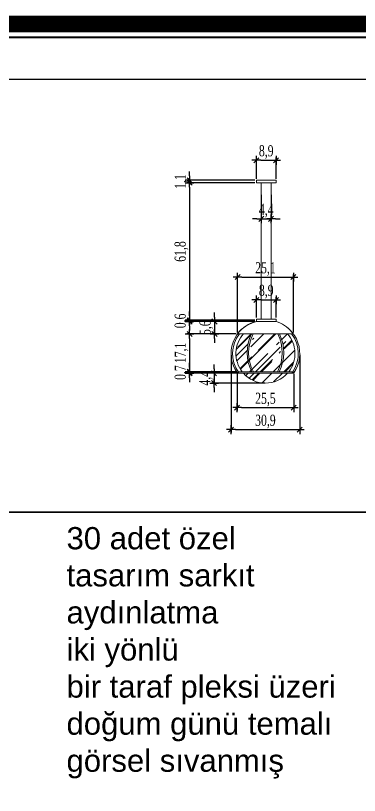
# Model space of a CAD drawing. Header units: millimetres. Extents: x 54215 to 67697, y 23496 to 56611.
# Drawn here: x 57820.4 to 57975, y 32446 to 32796.6 of the extents above; entities that cross this region are included whole.
import ezdxf

# ---------------------------------------------------------------- set-up
doc = ezdxf.new("R2010")
doc.units = ezdxf.units.MM
doc.linetypes.add('DASHED', pattern=[19.049999999999997, 12.7, -6.349999999999998])
for name, color, linetype, lineweight in [('no3_duvar kaplama', 8, 'Continuous', 0), ('no3_lejand', 255, 'Continuous', 13), ('no3_mobilya aydınlatma', 50, 'Continuous', 13), ('no3_yazı detay', 152, 'Continuous', 0), ('tarama', 8, 'Continuous', 9)]:
    doc.layers.add(name, color=color, linetype=linetype, lineweight=lineweight)
doc.styles.get("Standard").update_dxf_attribs({"font": 'arial.ttf'})
doc.styles.add('Ölçü50', font='georgia.ttf', dxfattribs={"width": 0.7})
doc.dimstyles.new('olcu10', dxfattribs={"dimtxt": 11, "dimasz": 2, "dimexe": 1.25, "dimexo": 0.625, "dimgap": 0.5, "dimtad": 1, "dimdec": 1, "dimzin": 9, "dimtxsty": 'Ölçü50', "dimblk": 'CENTIK', "dimcen": 2, "dimclrd": 250, "dimclre": 250, "dimclrt": 44, "dimazin": 2, "dimtfac": 1, "dimtdec": 1, "dimtix": 1, "dimtmove": 0, "dimatfit": 3, "dimldrblk": 'CENTIK', "dimfxl": 1, "dimlwd": -1, "dimarcsym": 0})

# ---------------------------------------------------------------- blocks, each defined once
blk = doc.blocks.new('dwerayd')
at = {"layer": 'tarama'}
h = blk.add_hatch(dxfattribs=at)
h.set_pattern_fill('AR-RROOF', color=256, scale=0.1668115312456921, angle=404.9999999999999, style=0)
h.set_pattern_definition([(44.99999999999999, (54840.5160514867, 23930.45766048379), (3.595224658881711, 9.58726575701789), [63.55519340460871, -8.47402578728116, 21.1850644682029, -4.23701289364058]), (44.99999999999999, (54843.00274854243, 23935.94037808859), (-6.980727879328648, 0.9886867811924716), [12.71103868092174, -1.398214254901389, 25.42207736184348, -3.177759670230435]), (44.99999999999999, (54839.46744429453, 23934.50228822504), (13.57197308727846, 17.58664062302969), [33.89610314912464, -5.931818051096813, 16.94805157456232, -4.23701289364058])])
edge = h.paths.add_edge_path()
edge.add_line((54844.45861613478, 23936.71309290551), (54840.5160514867, 23936.71309290551))
edge.add_arc((54850.5160514867, 23937.13012173362), 10.00869187473939, 182.388015463241, 221.8103148957822)
edge.add_line((54843.05601302078, 23930.45766048379), (54845.98941924214, 23930.45766048379))
edge.add_arc((54856.91748465818, 23936.4469527403), 12.4617107762558, 178.7762621113086, 208.725613729232, ccw=False)
edge = h.paths.add_edge_path()
edge.add_arc((54859.41410008277, 23936.82092678895), 13.98706264716156, 180.4417287440396, 207.0610371031949)
edge.add_line((54846.95830771834, 23930.45766048379), (54854.08191920704, 23930.45766048379))
edge.add_arc((54841.62612684262, 23936.82092678893), 13.98706264716859, 332.9389628968853, 359.5582712560203)
edge.add_line((54855.61277380853, 23936.71309290551), (54845.42745311685, 23936.71309290551))
edge = h.paths.add_edge_path()
edge.add_arc((54844.12274226722, 23936.4469527403), 12.46171077626939, -28.725613729274528, 1.2237378886230204, ccw=False)
edge.add_line((54855.05080768326, 23930.45766048379), (54857.97608995262, 23930.45766048379))
edge.add_arc((54850.5160514867, 23937.13012173362), 10.00869187474551, 318.1896851042302, 357.6119845367398)
edge.add_line((54860.51605148671, 23936.71309290551), (54856.58161079061, 23936.71309290551))
edge = h.paths.add_edge_path()
edge.add_line((54858.39479727278, 23943.30258298346), (54842.63730570061, 23943.30258298346))
edge.add_arc((54850.51605148671, 23937.13012173354), 10.00869187473969, 141.9237162940905, 182.3880154627816)
edge.add_line((54840.5160514867, 23936.71309290551), (54860.51605148671, 23936.71309290551))
edge.add_arc((54850.51605148671, 23937.13012173354), 10.00869187473969, 357.6119845372166, 398.0762837059352)
edge = h.paths.add_edge_path()
edge.add_line((54843.05601302087, 23943.80258298346), (54857.97608995254, 23943.80258298346))
edge.add_arc((54850.51605148671, 23937.13012173354), 10.00869187473969, 41.81031489649121, 138.1896851035088)
at = {"layer": 'no3_duvar kaplama', "linetype": 'DASHED', "ltscale": 0.01}
for p, q in [((54848.58729315668, 23915.37851598656), (54848.58729315668, 23912.37851598657)), ((54851.9235237816, 23915.37851598656), (54851.9235237816, 23912.37851598657))]:
    blk.add_line(p, q, dxfattribs=at)
at = {"layer": 'no3_mobilya aydınlatma'}
for p, q in [((54841.04294054693, 23943.30258298346), (54859.98916242646, 23943.30258298346)), ((54841.16608478571, 23943.80258298346), (54859.98916242646, 23943.80258298346)), ((54841.04294054693, 23930.45766048379), (54859.98916242646, 23930.45766048379)), ((54848.58729315668, 23915.37851598656), (54848.58729315668, 23925.42128272027)), ((54851.9235237816, 23915.37851598656), (54851.9235237816, 23925.42128272027)), ((54848.58729315668, 23879.2553403765), (54848.58729315668, 23912.37851598657)), ((54851.9235237816, 23879.2553403765), (54851.9235237816, 23912.37851598657))]:
    blk.add_line(p, q, dxfattribs=at)
for points in [[(54846.91917784422, 23925.42128272027), (54853.59163909405, 23925.42128272027), (54853.59163909405, 23926.2553403765), (54846.91917784422, 23926.2553403765)], [(54846.91917784422, 23878.42128272027), (54853.59163909405, 23878.42128272027), (54853.59163909405, 23879.2553403765), (54846.91917784422, 23879.2553403765)]]:
    blk.add_lwpolyline(points, close=True, dxfattribs=at)
for centre in [(54841.16608478571, 23943.55258298346), (54859.8660181877, 23943.55258298346)]:
    blk.add_circle(centre, 0.25, dxfattribs=at)
for centre, radius, start, end in [((54850.51605148671, 23937.13012173364), 10.00869187473878, 41.81031489584076, 138.1896851041592), ((54850.25540846913, 23937.13012173362), 11.37502986139899, 144.9925217570474, 252.9447199108465), ((54850.25540846913, 23937.13012173362), 10.87502986139899, 144.9925217570474, 217.8472144191585), ((54850.51605148671, 23937.13012173364), 10.00869187473878, 141.9237162946896, 182.3880154631574), ((54858.81024447524, 23936.82092678895), 14.48706264716368, 153.4223689682336, 206.0552633226041), ((54858.81024447524, 23936.82092678895), 13.98706264716368, 152.3930406968166, 207.0610371031176), ((54850.99265807741, 23937.14291512147), 11.19347962664543, 283.4258668113646, 36.03108897313011), ((54842.22185849818, 23936.82092678895), 13.98706264716368, 332.9389628970593, 27.60695930333998), ((54842.22185849818, 23936.82092678895), 14.48706264716368, 333.9447366774863, 26.57763103167675), ((54850.51605148671, 23937.13012173364), 10.00869187473878, 357.6119845368427, 38.0762837053104), ((54850.99265807741, 23937.14291512147), 10.69347962664543, 321.3052516722135, 36.03108897313011), ((54850.51605148671, 23937.13012173362), 10.00869187474153, 182.3880154631362, 221.81031489634), ((54850.51605148671, 23937.13012173362), 10.00869187474153, 318.1896851036599, 357.6119845368638), ((54850.25540846915, 23937.13012173364), 11.37502986140557, 221.2931630991494, 252.9447199107935), ((54851.12152316869, 23936.98667988691), 11.0119535220769, 282.9624385158057, 323.6367200026022)]:
    blk.add_arc(centre, radius, start, end, dxfattribs=at)
blk = doc.blocks.new('CENTIK')
for p, q in [((-1, 0), (1, 0)), ((-0.5656854249492655, -0.5656854249491517), (0.5656854249492655, 0.5656854249491517)), ((0, 1), (0, -1))]:
    blk.add_line(p, q)
blk = doc.blocks.new('*D328')
at = {"color": 250, "transparency": 16777216}
for p, q in [((57909.69449067352, 32637.80424230277), (57909.69449067352, 32639.80424230277)), ((57909.69449067352, 32635.80424230277), (57909.69449067352, 32631.37988277508)), ((57909.69449067352, 32629.37988277508), (57909.69449067352, 32627.37988277508))]:
    blk.add_line(p, q, dxfattribs=at)
at = {"color": 250, "lineweight": -2, "transparency": 16777216}
for p, q in [((57919.91835019669, 32635.80424230277), (57908.44449067352, 32635.80424230277)), ((57932.50652760939, 32631.37988277508), (57908.44449067352, 32631.37988277508))]:
    blk.add_line(p, q, dxfattribs=at)
at = {"layer": 'Defpoints', "color": 0, "transparency": 16777216}
for p in [(57920.54335019669, 32635.80424230277), (57909.69449067352, 32631.37988277508), (57933.1315276094, 32631.37988277508)]:
    blk.add_point(p, dxfattribs=at)
at = {"color": 250, "transparency": 16777216, "xscale": 2, "yscale": 2, "zscale": 2}
for p, rotation in [((57909.69449067352, 32635.80424230277), 270), ((57909.69449067352, 32631.37988277508), 90)]:
    blk.add_blockref('CENTIK', p, dxfattribs=dict(at, rotation=rotation))
at = {"color": 44, "transparency": 16777216, "insert": (57906.06036975622, 32633.59206253893), "char_height": 5, "attachment_point": 5, "rotation": 90, "style": 'Ölçü50'}
blk.add_mtext('4,4', dxfattribs=at)
blk = doc.blocks.new('*D329')
at = {"color": 250, "transparency": 16777216}
for p, q in [((57898.63707305957, 32638.46801517195), (57898.63707305957, 32640.46801517195)), ((57898.63707305957, 32636.46801517195), (57898.63707305957, 32635.80424230277)), ((57898.63707305957, 32633.80424230277), (57898.63707305957, 32631.80424230277))]:
    blk.add_line(p, q, dxfattribs=at)
at = {"color": 250, "lineweight": -2, "transparency": 16777216}
for p, q in [((57919.91835019669, 32636.46801517195), (57897.38707305956, 32636.46801517195)), ((57919.91835019669, 32635.80424230277), (57897.38707305956, 32635.80424230277))]:
    blk.add_line(p, q, dxfattribs=at)
at = {"layer": 'Defpoints', "color": 0, "transparency": 16777216}
for p in [(57898.63707305957, 32635.80424230277), (57920.54335019669, 32636.46801517195), (57920.54335019669, 32635.80424230277)]:
    blk.add_point(p, dxfattribs=at)
at = {"color": 250, "transparency": 16777216, "xscale": 2, "yscale": 2, "zscale": 2}
for p, rotation in [((57898.63707305957, 32636.46801517195), 270), ((57898.63707305957, 32635.80424230277), 90)]:
    blk.add_blockref('CENTIK', p, dxfattribs=dict(at, rotation=rotation))
at = {"color": 44, "transparency": 16777216, "insert": (57895.00295214225, 32636.13612873736), "char_height": 5, "attachment_point": 5, "rotation": 90, "style": 'Ölçü50'}
blk.add_mtext('0,7', dxfattribs=at)
blk = doc.blocks.new('*D330')
at = {"color": 250, "lineweight": -2, "transparency": 16777216}
for p, q in [((57919.604250551, 32653.5202372963), (57897.38707305956, 32653.5202372963)), ((57919.91835019669, 32636.46801517195), (57897.38707305956, 32636.46801517195))]:
    blk.add_line(p, q, dxfattribs=at)
at = {"color": 250, "transparency": 16777216}
blk.add_line((57898.63707305957, 32651.5202372963), (57898.63707305957, 32638.46801517195), dxfattribs=at)
at = {"layer": 'Defpoints', "color": 0, "transparency": 16777216}
for p in [(57920.229250551, 32653.5202372963), (57898.63707305957, 32636.46801517195), (57920.54335019669, 32636.46801517195)]:
    blk.add_point(p, dxfattribs=at)
at = {"color": 250, "transparency": 16777216, "xscale": 2, "yscale": 2, "zscale": 2}
for p, rotation in [((57898.63707305957, 32653.5202372963), 90), ((57898.63707305957, 32636.46801517195), 270)]:
    blk.add_blockref('CENTIK', p, dxfattribs=dict(at, rotation=rotation))
at = {"color": 44, "transparency": 16777216, "insert": (57895.00295214225, 32644.99412623413), "char_height": 5, "attachment_point": 5, "rotation": 90, "style": 'Ölçü50'}
blk.add_mtext('17,1', dxfattribs=at)
blk = doc.blocks.new('*D331')
at = {"color": 250, "transparency": 16777216}
for p, q in [((57909.86265618322, 32661.09900944604), (57909.86265618322, 32663.09900944604)), ((57909.86265618322, 32659.09900944604), (57909.86265618322, 32653.5202372963)), ((57909.86265618322, 32651.5202372963), (57909.86265618322, 32649.5202372963))]:
    blk.add_line(p, q, dxfattribs=at)
at = {"color": 250, "lineweight": -2, "transparency": 16777216}
for p, q in [((57928.07245879478, 32659.09900944604), (57908.61265618322, 32659.09900944604)), ((57919.604250551, 32653.5202372963), (57908.61265618322, 32653.5202372963))]:
    blk.add_line(p, q, dxfattribs=at)
at = {"layer": 'Defpoints', "color": 0, "transparency": 16777216}
for p in [(57928.69745879478, 32659.09900944604), (57909.86265618322, 32653.5202372963), (57920.229250551, 32653.5202372963)]:
    blk.add_point(p, dxfattribs=at)
at = {"color": 250, "transparency": 16777216, "xscale": 2, "yscale": 2, "zscale": 2}
for p, rotation in [((57909.86265618322, 32659.09900944604), 270), ((57909.86265618322, 32653.5202372963), 90)]:
    blk.add_blockref('CENTIK', p, dxfattribs=dict(at, rotation=rotation))
at = {"color": 44, "transparency": 16777216, "insert": (57906.20421281976, 32656.30962337119), "char_height": 5, "attachment_point": 5, "rotation": 90, "style": 'Ölçü50'}
blk.add_mtext('5,6', dxfattribs=at)
blk = doc.blocks.new('*D332')
at = {"color": 250, "transparency": 16777216}
for p, q in [((57898.63707305957, 32661.65263428962), (57898.63707305957, 32663.65263428962)), ((57898.63707305957, 32659.65263428962), (57898.63707305957, 32659.09900944604)), ((57898.63707305957, 32657.09900944604), (57898.63707305957, 32655.09900944604))]:
    blk.add_line(p, q, dxfattribs=at)
at = {"color": 250, "lineweight": -2, "transparency": 16777216}
for p, q in [((57928.07245879494, 32659.65263428962), (57897.38707305956, 32659.65263428962)), ((57928.07245879478, 32659.09900944604), (57897.38707305956, 32659.09900944604))]:
    blk.add_line(p, q, dxfattribs=at)
at = {"layer": 'Defpoints', "color": 0, "transparency": 16777216}
for p in [(57898.63707305957, 32659.09900944604), (57928.69745879492, 32659.65263428962), (57928.69745879478, 32659.09900944604)]:
    blk.add_point(p, dxfattribs=at)
at = {"color": 250, "transparency": 16777216, "xscale": 2, "yscale": 2, "zscale": 2}
for p, rotation in [((57898.63707305957, 32659.65263428962), 270), ((57898.63707305957, 32659.09900944604), 90)]:
    blk.add_blockref('CENTIK', p, dxfattribs=dict(at, rotation=rotation))
at = {"color": 44, "transparency": 16777216, "insert": (57894.99774018951, 32659.37582186784), "char_height": 5, "attachment_point": 5, "rotation": 90, "style": 'Ölçü50'}
blk.add_mtext('0,6', dxfattribs=at)
blk = doc.blocks.new('*D333')
at = {"color": 250, "lineweight": -2, "transparency": 16777216}
for p, q in [((57928.07245879494, 32721.4936591503), (57897.38707305956, 32721.4936591503)), ((57928.07245879494, 32659.65263428962), (57897.38707305956, 32659.65263428962))]:
    blk.add_line(p, q, dxfattribs=at)
at = {"color": 250, "transparency": 16777216}
blk.add_line((57898.63707305957, 32719.4936591503), (57898.63707305957, 32661.65263428962), dxfattribs=at)
at = {"layer": 'Defpoints', "color": 0, "transparency": 16777216}
for p in [(57928.69745879492, 32721.4936591503), (57898.63707305957, 32659.65263428962), (57928.69745879492, 32659.65263428962)]:
    blk.add_point(p, dxfattribs=at)
at = {"color": 250, "transparency": 16777216, "xscale": 2, "yscale": 2, "zscale": 2}
for p, rotation in [((57898.63707305957, 32721.4936591503), 90), ((57898.63707305957, 32659.65263428962), 270)]:
    blk.add_blockref('CENTIK', p, dxfattribs=dict(at, rotation=rotation))
at = {"color": 44, "transparency": 16777216, "insert": (57894.99252823675, 32690.57314671997), "char_height": 5, "attachment_point": 5, "rotation": 90, "style": 'Ölçü50'}
blk.add_mtext('61,8', dxfattribs=at)
blk = doc.blocks.new('*D334')
at = {"color": 250, "transparency": 16777216}
for p, q in [((57898.63707305957, 32724.60090883739), (57898.63707305957, 32726.60090883739)), ((57898.63707305957, 32722.60090883739), (57898.63707305957, 32721.4936591503)), ((57898.63707305957, 32719.4936591503), (57898.63707305957, 32717.4936591503))]:
    blk.add_line(p, q, dxfattribs=at)
at = {"color": 250, "lineweight": -2, "transparency": 16777216}
for p, q in [((57928.07245879494, 32722.60090883739), (57897.38707305956, 32722.60090883739)), ((57928.07245879494, 32721.4936591503), (57897.38707305956, 32721.4936591503))]:
    blk.add_line(p, q, dxfattribs=at)
at = {"layer": 'Defpoints', "color": 0, "transparency": 16777216}
for p in [(57898.63707305957, 32721.4936591503), (57928.69745879492, 32722.60090883739), (57928.69745879492, 32721.4936591503)]:
    blk.add_point(p, dxfattribs=at)
at = {"color": 250, "transparency": 16777216, "xscale": 2, "yscale": 2, "zscale": 2}
for p, rotation in [((57898.63707305957, 32722.60090883739), 270), ((57898.63707305957, 32721.4936591503), 90)]:
    blk.add_blockref('CENTIK', p, dxfattribs=dict(at, rotation=rotation))
at = {"color": 44, "transparency": 16777216, "insert": (57895.02206263565, 32722.04728399386), "char_height": 5, "attachment_point": 5, "rotation": 90, "style": 'Ölçü50'}
blk.add_mtext('1,1', dxfattribs=at)
blk = doc.blocks.new('*D335')
at = {"color": 250, "lineweight": -2, "transparency": 16777216}
for p, q in [((57920.03604713354, 32635.51112873736), (57920.03604713354, 32619.10808662036)), ((57945.52483689867, 32635.51112873736), (57945.52483689867, 32619.10808662036))]:
    blk.add_line(p, q, dxfattribs=at)
at = {"color": 250, "transparency": 16777216}
blk.add_line((57922.03604713354, 32620.35808662036), (57943.52483689866, 32620.35808662036), dxfattribs=at)
at = {"layer": 'Defpoints', "color": 0, "transparency": 16777216}
for p in [(57920.03604713354, 32636.13612873736), (57945.52483689867, 32636.13612873736), (57945.52483689867, 32620.35808662036)]:
    blk.add_point(p, dxfattribs=at)
at = {"color": 250, "transparency": 16777216, "xscale": 2, "yscale": 2, "zscale": 2, "rotation": 180}
blk.add_blockref('CENTIK', (57920.03604713354, 32620.35808662036), dxfattribs=at)
at = {"color": 250, "transparency": 16777216, "xscale": 2, "yscale": 2, "zscale": 2}
blk.add_blockref('CENTIK', (57945.52483689867, 32620.35808662036), dxfattribs=at)
at = {"color": 44, "transparency": 16777216, "insert": (57932.7804420161, 32623.99220753767), "char_height": 5, "attachment_point": 5, "style": 'Ölçü50'}
blk.add_mtext('25,5', dxfattribs=at)
blk = doc.blocks.new('*D336')
at = {"color": 250, "lineweight": -2, "transparency": 16777216}
for p, q in [((57917.28786879164, 32644.02025599202), (57917.28786879164, 32609.21509803907)), ((57948.22732127808, 32644.05343254039), (57948.22732127808, 32609.21509803907))]:
    blk.add_line(p, q, dxfattribs=at)
at = {"color": 250, "transparency": 16777216}
blk.add_line((57919.28786879164, 32610.46509803906), (57946.22732127808, 32610.46509803906), dxfattribs=at)
at = {"layer": 'Defpoints', "color": 0, "transparency": 16777216}
for p in [(57917.28786879164, 32644.64525599202), (57948.22732127808, 32644.67843254039), (57948.22732127808, 32610.46509803906)]:
    blk.add_point(p, dxfattribs=at)
at = {"color": 250, "transparency": 16777216, "xscale": 2, "yscale": 2, "zscale": 2, "rotation": 180}
blk.add_blockref('CENTIK', (57917.28786879164, 32610.46509803906), dxfattribs=at)
at = {"color": 250, "transparency": 16777216, "xscale": 2, "yscale": 2, "zscale": 2}
blk.add_blockref('CENTIK', (57948.22732127808, 32610.46509803906), dxfattribs=at)
at = {"color": 44, "transparency": 16777216, "insert": (57932.75759503486, 32614.10790554428), "char_height": 5, "attachment_point": 5, "style": 'Ölçü50'}
blk.add_mtext('30,9', dxfattribs=at)
blk = doc.blocks.new('*D337')
at = {"color": 250, "lineweight": -2, "transparency": 16777216}
for p, q in [((57920.229250551, 32654.14523729631), (57920.229250551, 32680.29573228763)), ((57945.35643007348, 32654.14523729631), (57945.35643007348, 32680.29573228763))]:
    blk.add_line(p, q, dxfattribs=at)
at = {"color": 250, "transparency": 16777216}
blk.add_line((57922.22925055098, 32679.04573228763), (57943.35643007348, 32679.04573228763), dxfattribs=at)
at = {"layer": 'Defpoints', "color": 0, "transparency": 16777216}
for p in [(57945.35643007348, 32679.04573228763), (57920.229250551, 32653.5202372963), (57945.35643007348, 32653.5202372963)]:
    blk.add_point(p, dxfattribs=at)
at = {"color": 250, "transparency": 16777216, "xscale": 2, "yscale": 2, "zscale": 2, "rotation": 180}
blk.add_blockref('CENTIK', (57920.229250551, 32679.04573228763), dxfattribs=at)
at = {"color": 250, "transparency": 16777216, "xscale": 2, "yscale": 2, "zscale": 2}
blk.add_blockref('CENTIK', (57945.35643007348, 32679.04573228763), dxfattribs=at)
at = {"color": 44, "transparency": 16777216, "insert": (57932.79284031223, 32682.67985320494), "char_height": 5, "attachment_point": 5, "style": 'Ölçü50'}
blk.add_mtext('25,1', dxfattribs=at)
blk = doc.blocks.new('*D338')
at = {"color": 250, "lineweight": -2, "transparency": 16777216}
for p, q in [((57928.69745879492, 32660.83125913317), (57928.69745879492, 32670.07828705137)), ((57937.55545629171, 32660.83125913317), (57937.55545629171, 32670.07828705137))]:
    blk.add_line(p, q, dxfattribs=at)
at = {"color": 250, "transparency": 16777216}
blk.add_line((57930.69745879494, 32668.82828705137), (57935.55545629171, 32668.82828705137), dxfattribs=at)
at = {"layer": 'Defpoints', "color": 0, "transparency": 16777216}
for p in [(57937.55545629171, 32668.82828705137), (57928.69745879492, 32660.20625913317), (57937.55545629171, 32660.20625913317)]:
    blk.add_point(p, dxfattribs=at)
at = {"color": 250, "transparency": 16777216, "xscale": 2, "yscale": 2, "zscale": 2, "rotation": 180}
blk.add_blockref('CENTIK', (57928.69745879492, 32668.82828705137), dxfattribs=at)
at = {"color": 250, "transparency": 16777216, "xscale": 2, "yscale": 2, "zscale": 2}
blk.add_blockref('CENTIK', (57937.55545629171, 32668.82828705137), dxfattribs=at)
at = {"color": 44, "transparency": 16777216, "insert": (57933.12645754332, 32672.50062895548), "char_height": 5, "attachment_point": 5, "style": 'Ölçü50'}
blk.add_mtext('8,9', dxfattribs=at)
blk = doc.blocks.new('*D339')
at = {"color": 250, "lineweight": -2, "transparency": 16777216}
for p, q in [((57930.91195816912, 32716.11086813271), (57930.91195816912, 32704.01573644424)), ((57935.34095691751, 32716.11086813271), (57935.34095691751, 32704.01573644424))]:
    blk.add_line(p, q, dxfattribs=at)
at = {"color": 250, "transparency": 16777216}
for p, q in [((57928.91195816912, 32705.26573644424), (57926.91195816912, 32705.26573644424)), ((57930.91195816912, 32705.26573644424), (57935.34095691751, 32705.26573644424)), ((57937.34095691751, 32705.26573644424), (57939.34095691751, 32705.26573644424))]:
    blk.add_line(p, q, dxfattribs=at)
at = {"layer": 'Defpoints', "color": 0, "transparency": 16777216}
for p in [(57930.91195816912, 32716.73586813271), (57935.34095691751, 32716.73586813271), (57935.34095691751, 32705.26573644424)]:
    blk.add_point(p, dxfattribs=at)
at = {"color": 250, "transparency": 16777216, "xscale": 2, "yscale": 2, "zscale": 2}
blk.add_blockref('CENTIK', (57930.91195816912, 32705.26573644424), dxfattribs=at)
at = {"color": 250, "transparency": 16777216, "xscale": 2, "yscale": 2, "zscale": 2, "rotation": 180}
blk.add_blockref('CENTIK', (57935.34095691751, 32705.26573644424), dxfattribs=at)
at = {"color": 44, "transparency": 16777216, "insert": (57933.12645754332, 32708.89985736155), "char_height": 5, "attachment_point": 5, "style": 'Ölçü50'}
blk.add_mtext('4,4', dxfattribs=at)
blk = doc.blocks.new('*D340')
at = {"color": 250, "lineweight": -2, "transparency": 16777216}
for p, q in [((57928.69745879492, 32723.22590883738), (57928.69745879492, 32732.86119516619)), ((57937.55545629171, 32723.22590883738), (57937.55545629171, 32732.86119516619))]:
    blk.add_line(p, q, dxfattribs=at)
at = {"color": 250, "transparency": 16777216}
blk.add_line((57930.69745879494, 32731.61119516619), (57935.55545629171, 32731.61119516619), dxfattribs=at)
at = {"layer": 'Defpoints', "color": 0, "transparency": 16777216}
for p in [(57937.55545629171, 32731.61119516619), (57928.69745879492, 32722.60090883738), (57937.55545629171, 32722.60090883738)]:
    blk.add_point(p, dxfattribs=at)
at = {"color": 250, "transparency": 16777216, "xscale": 2, "yscale": 2, "zscale": 2, "rotation": 180}
blk.add_blockref('CENTIK', (57928.69745879492, 32731.61119516619), dxfattribs=at)
at = {"color": 250, "transparency": 16777216, "xscale": 2, "yscale": 2, "zscale": 2}
blk.add_blockref('CENTIK', (57937.55545629171, 32731.61119516619), dxfattribs=at)
at = {"color": 44, "transparency": 16777216, "insert": (57933.12645754332, 32735.28353707029), "char_height": 5, "attachment_point": 5, "style": 'Ölçü50'}
blk.add_mtext('8,9', dxfattribs=at)

msp = doc.modelspace()

# ---------------------------------------------------------------- linework, layer by layer
for points in [[(57672.3918656708, 32768.08490471577), (58286.52658646063, 32768.08490471577), (58286.52658646063, 32573.38021594686), (57672.3918656708, 32573.38021594686)], [(57672.3918656708, 32573.38021594686), (57979.31615670036, 32573.38021594686), (57979.31615670036, 32329.45381385347), (57672.3918656708, 32329.45381385347)]]:
    msp.add_lwpolyline(points, close=True)
at = {"layer": 'no3_lejand', "color": 1, "const_width": 7.466201379240463}
msp.add_lwpolyline([(58463.13558300046, 32212.91308047654), (56648.24118628322, 32212.91308047654), (56648.24118628322, 32792.91308047643), (58463.13558300046, 32792.91308047643), (58463.13558300046, 32477.29368376462, -0.4142135623730951), (58453.10098092432, 32467.25908168845), (58301.57848957482, 32467.25908168845, 0.4142135623733349), (58297.5646487444, 32463.24524085803), (58297.5646487444, 32365.71023749511, 0.4142135623729752), (58301.57848957482, 32361.69639666469), (58453.10098092432, 32361.69639666469, -0.4142135623731054), (58463.13558300046, 32351.66179458864), (58463.13558300046, 32212.91308047654)], format="xyb", dxfattribs=at)
at = {"layer": 'no3_lejand', "color": 252, "const_width": 0.8541342919194008}
msp.add_lwpolyline([(58457.11482175472, 32477.29368376462, -0.4142135623730951), (58453.10098092432, 32473.27984293408), (58301.57848957482, 32473.2798429342, 0.4142135623731908), (58291.54388749864, 32463.24524085803), (58291.54388749874, 32365.71023749511, 0.4142135623730474), (58301.57848957482, 32355.67563541906), (58453.10098092432, 32355.67563541906, -0.4142135623731062), (58457.11482175472, 32351.66179458864), (58457.11482175472, 32218.93384172229), (56654.26194752887, 32218.93384172218), (56654.26194752887, 32786.8923192308), (58457.11482175472, 32786.8923192308), (58457.11482175472, 32477.29368376462)], format="xyb", dxfattribs=at)

# ---------------------------------------------------------------- block references
at = {"xscale": 1.327545738387448, "yscale": 1.327545738387448, "zscale": 1.327545738387448, "rotation": 180}
msp.add_blockref('dwerayd', (130749.3492745196, 64422.29732213281), dxfattribs=at)

# ---------------------------------------------------------------- texts
at = {"layer": 'no3_yazı detay', "insert": (57843.30184033571, 32566.66132823878), "char_height": 10, "width": 121.4736127825726, "attachment_point": 1}
msp.add_mtext('30 adet özel tasarım sarkıt aydınlatma\\Piki yönlü\\Pbir taraf pleksi üzeri\\Pdoğum günü temalı görsel sıvanmış', dxfattribs=at)

# ---------------------------------------------------------------- dimensions: what is measured, and where the dimension line sits
for base, p1, p2, picture, middle in [((57937.55545629171, 32731.61119516619), (57928.69745879492, 32722.60090883738), (57937.55545629171, 32722.60090883738), '*D340', (57933.12645754332, 32735.28353707029)), ((57935.34095691751, 32705.26573644424), (57930.91195816912, 32716.73586813271), (57935.34095691751, 32716.73586813271), '*D339', (57933.12645754332, 32708.89985736155)), ((57945.35643007348, 32679.04573228763), (57920.229250551, 32653.5202372963), (57945.35643007348, 32653.5202372963), '*D337', (57932.79284031223, 32682.67985320494)), ((57937.55545629171, 32668.82828705137), (57928.69745879492, 32660.20625913317), (57937.55545629171, 32660.20625913317), '*D338', (57933.12645754332, 32672.50062895548)), ((57948.22732127808, 32610.46509803906), (57917.28786879164, 32644.64525599202), (57948.22732127808, 32644.67843254039), '*D336', (57932.75759503486, 32614.10790554428)), ((57945.52483689867, 32620.35808662036), (57920.03604713354, 32636.13612873736), (57945.52483689867, 32636.13612873736), '*D335', (57932.7804420161, 32623.99220753767))]:
    dim = msp.add_linear_dim(base=base, p1=p1, p2=p2, dimstyle='olcu10', override={"dimtxt": 5, "dimtxsty": 'Ölçü50', "dimldrblk": 'CENTIK'})
    dim.commit()
    dim.dimension.update_dxf_attribs({"geometry": picture, "text_midpoint": middle})
for base, p1, p2, override, picture, middle in [((57898.63707305957, 32721.4936591503), (57928.69745879492, 32722.60090883739), (57928.69745879492, 32721.4936591503), {"dimtxt": 5, "dimtxsty": 'Ölçü50'}, '*D334', (57895.02206263565, 32722.04728399386)), ((57898.63707305957, 32659.65263428962), (57928.69745879492, 32721.4936591503), (57928.69745879492, 32659.65263428962), {"dimtxt": 5, "dimtxsty": 'Ölçü50', "dimldrblk": 'CENTIK'}, '*D333', (57894.99252823675, 32690.57314671997)), ((57898.63707305957, 32659.09900944604), (57928.69745879492, 32659.65263428962), (57928.69745879478, 32659.09900944604), {"dimtxt": 5, "dimtxsty": 'Ölçü50', "dimldrblk": 'CENTIK'}, '*D332', (57894.99774018951, 32659.37582186784)), ((57909.86265618322, 32653.5202372963), (57928.69745879478, 32659.09900944604), (57920.229250551, 32653.5202372963), {"dimtxt": 5, "dimtxsty": 'Ölçü50', "dimldrblk": 'CENTIK'}, '*D331', (57906.20421281976, 32656.30962337119)), ((57898.63707305957, 32636.46801517195), (57920.229250551, 32653.5202372963), (57920.54335019669, 32636.46801517195), {"dimtxt": 5, "dimtxsty": 'Ölçü50', "dimldrblk": 'CENTIK'}, '*D330', (57895.00295214225, 32644.99412623413)), ((57898.63707305957, 32635.80424230277), (57920.54335019669, 32636.46801517195), (57920.54335019669, 32635.80424230277), {"dimtxt": 5, "dimtxsty": 'Ölçü50', "dimldrblk": 'CENTIK'}, '*D329', (57895.00295214225, 32636.13612873736)), ((57909.69449067352, 32631.37988277508), (57920.54335019669, 32635.80424230277), (57933.1315276094, 32631.37988277508), {"dimtxt": 5, "dimtxsty": 'Ölçü50', "dimldrblk": 'CENTIK'}, '*D328', (57906.06036975622, 32633.59206253893))]:
    dim = msp.add_linear_dim(base=base, p1=p1, p2=p2, angle=90, dimstyle='olcu10', override=override)
    dim.commit()
    dim.dimension.update_dxf_attribs({"geometry": picture, "text_midpoint": middle})

doc.saveas('drawing.dxf')
